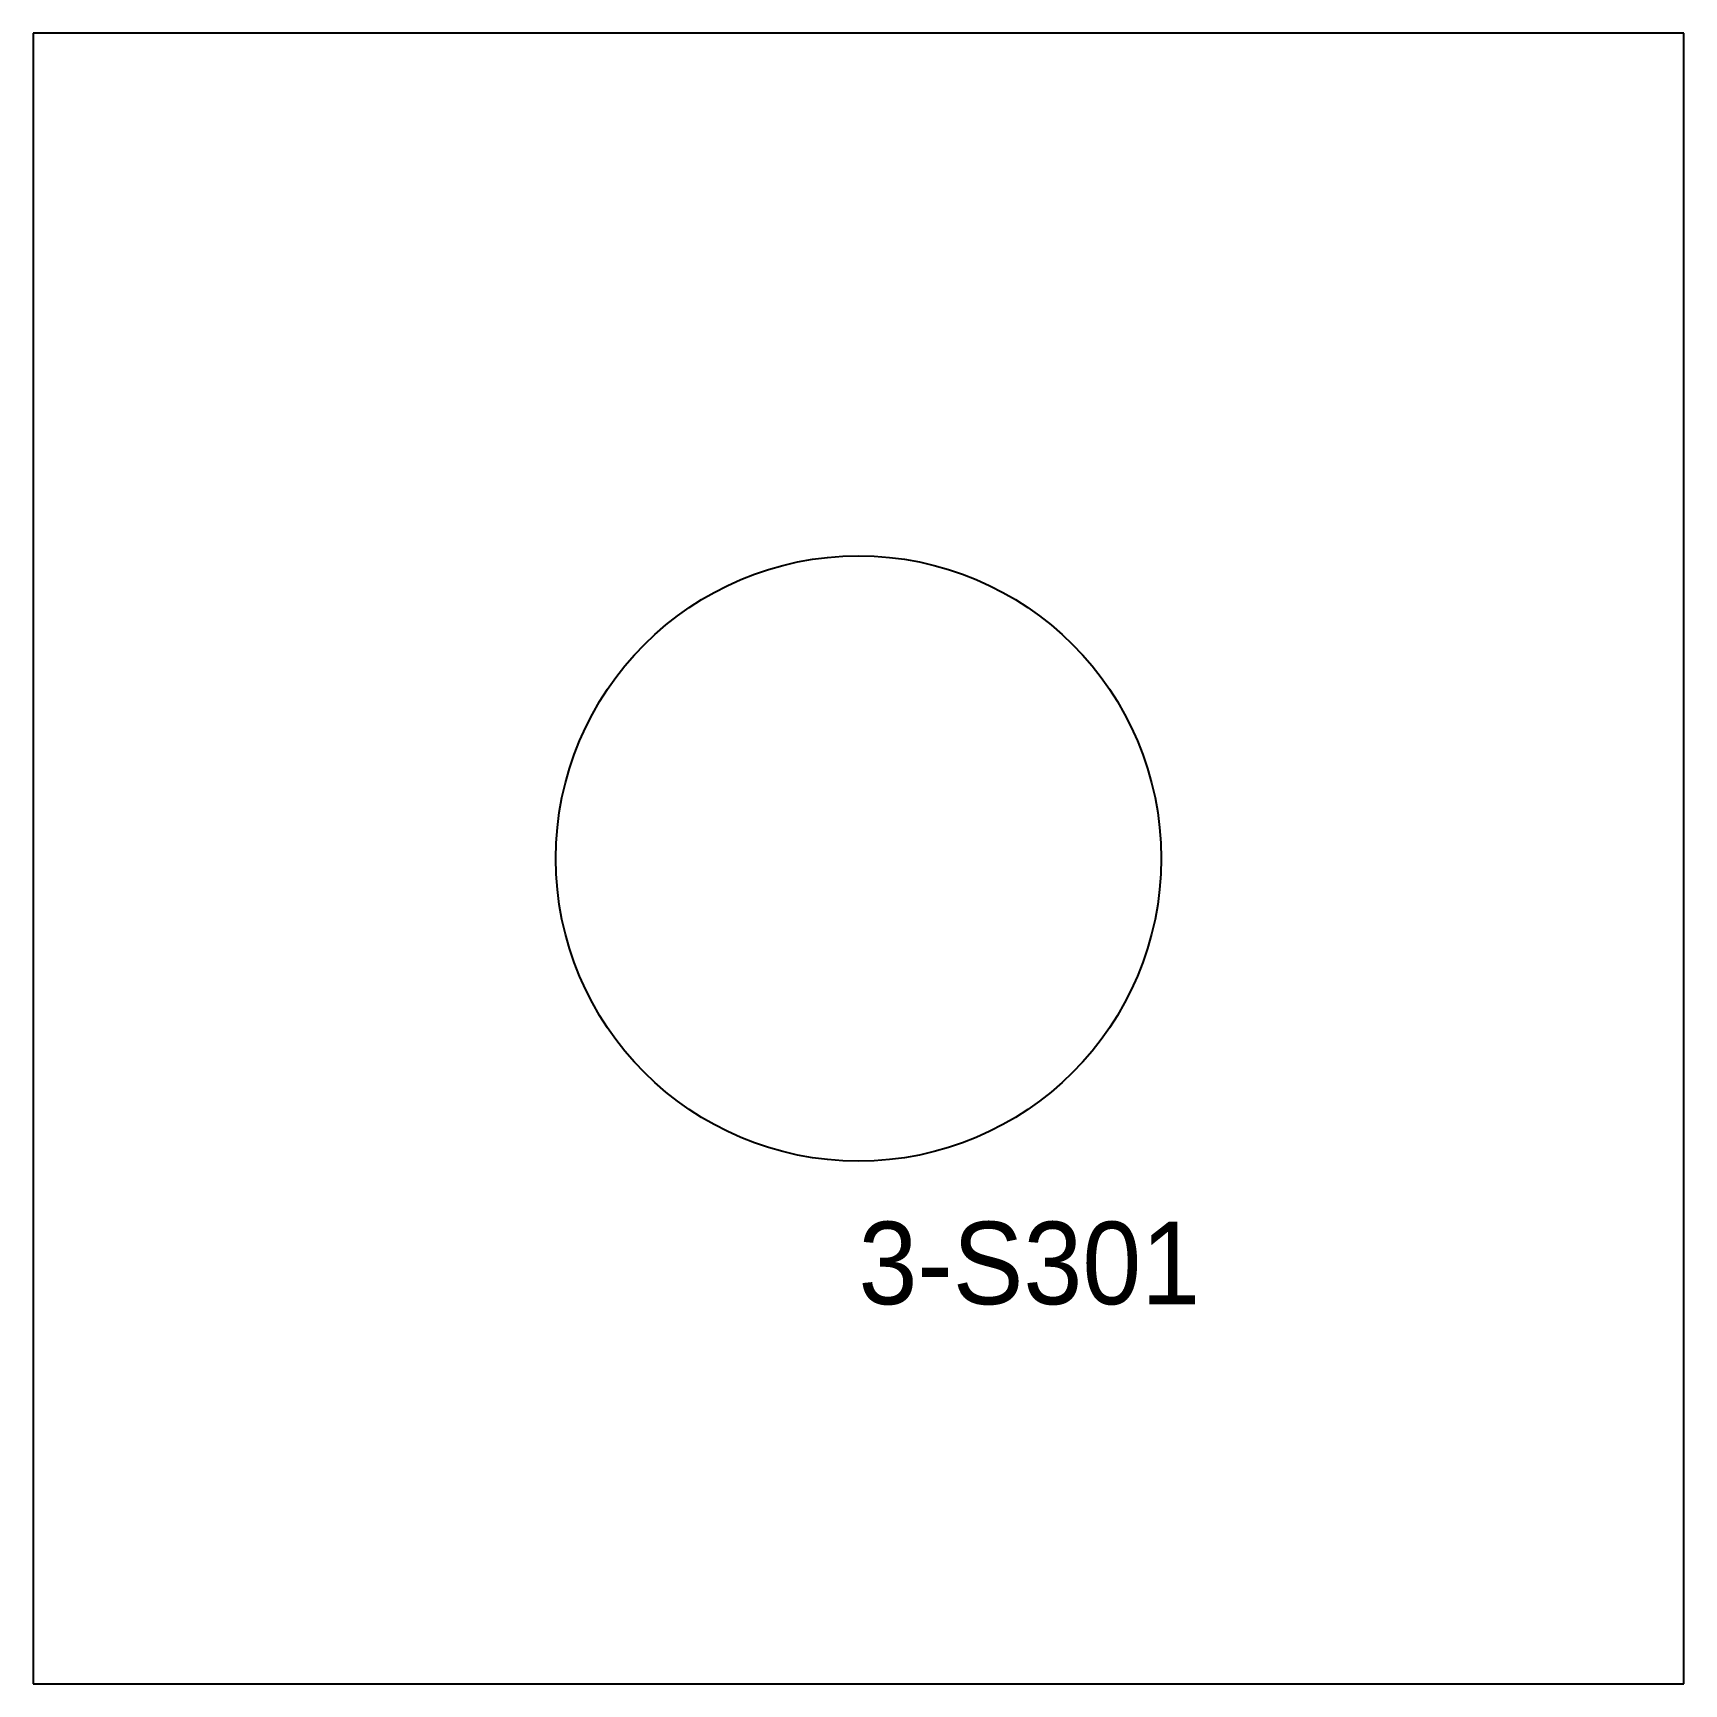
# Model space of a CAD drawing. Header units: millimetres. Extents: x 0 to 90, y 0 to 90.
import ezdxf

# ---------------------------------------------------------------- set-up
doc = ezdxf.new("R2010")
doc.units = ezdxf.units.MM

msp = doc.modelspace()

# ---------------------------------------------------------------- linework, layer by layer
for p, q in [((90, 90), (0, 90)), ((0, 90), (0, 0)), ((90, 0), (90, 90)), ((0, 0), (90, 0))]:
    msp.add_line(p, q)
msp.add_circle((45, 45), 16.5)

# ---------------------------------------------------------------- texts
at = {"insert": (45, 25.2), "char_height": 4.5, "attachment_point": 1}
msp.add_mtext('\\H2.25;\\W0.960;\\Q15;\\Q0;\\H4.50;3-S301', dxfattribs=at)

doc.saveas('drawing.dxf')
